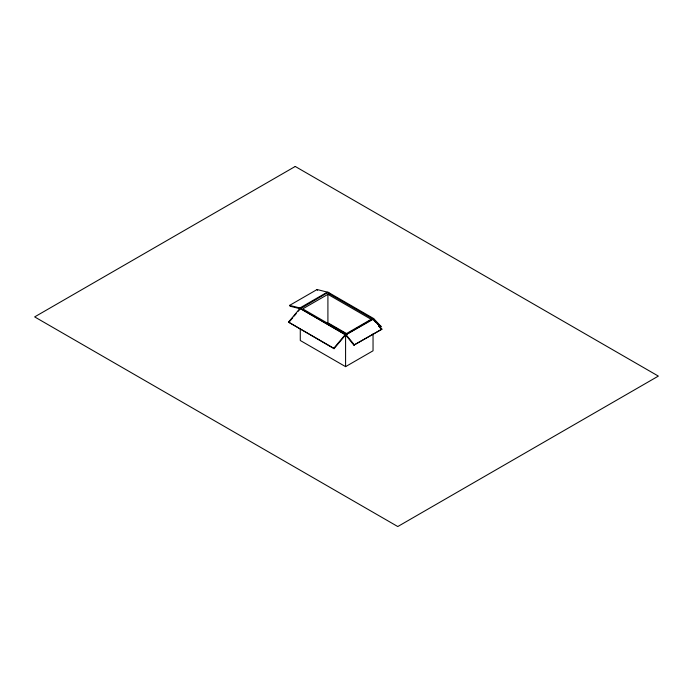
<?xml version="1.0" encoding="UTF-8"?>
<svg xmlns="http://www.w3.org/2000/svg" width="693" height="693" viewBox="0 0 693 693"><rect width="100%" height="100%" fill="white"/><g stroke="black" fill="none" stroke-linecap="round" stroke-linejoin="round"><path stroke-width="1.04" d="M328.196 292.299L300.277 308.783L290.003 306.193L289.613 305.379L317.073 289.527L327.347 292.125L327.737 292.931L373.042 319.092L380.587 327.044L381.046 326.403L373.501 318.451L328.196 292.299L329.565 293.737M373.501 318.451L345.582 334.944L334.052 348.683L288.487 322.106L300.017 308.368L345.322 334.528L353.846 345.14L381.93 329.175L373.674 318.988L373.042 319.092L375.58 322.228M288.747 322.522L292.818 317.671M294.17 316.06L296.206 313.634M298.241 311.209L299.601 309.598M334.052 348.683L333.792 348.258L345.322 334.528M289.613 305.379L299.887 307.978L327.347 292.125M327.91 294.343L302.72 308.887L345.972 333.861L371.171 319.317L327.91 294.343L327.91 322.808L347.236 333.965M300.017 308.368L345.582 334.944L373.674 318.988M353.846 345.14L381.93 329.175M300.277 328.863L300.277 340.497L345.582 366.649L373.042 350.797L373.042 333.887M378.274 324.8L381.046 326.403M378.742 325.97L380.587 327.044M288.487 322.106L333.792 348.258M378.759 326.143L381.297 329.288M346.214 334.84L354.478 345.027M317.073 289.527L317.463 290.341M299.887 307.978L300.277 308.783M345.582 334.944L345.582 366.649M295.227 166.459L34.65 316.9L397.773 526.541L658.35 376.1L295.227 166.459"/></g></svg>
